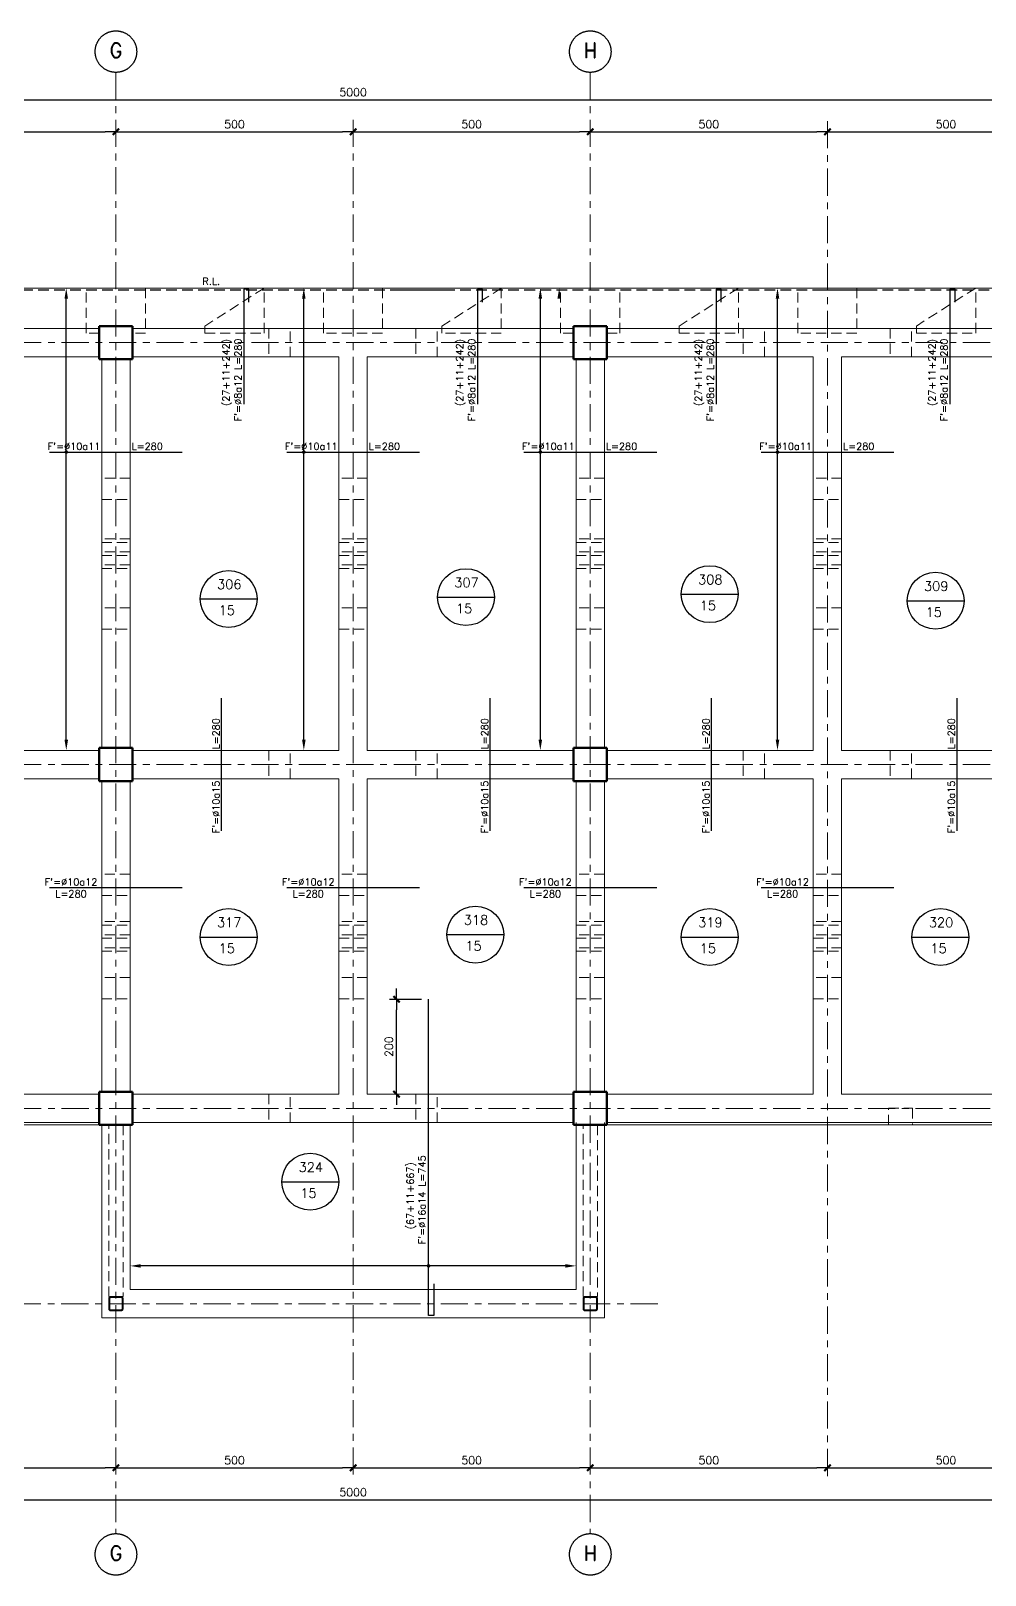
# Model space of a CAD drawing. Extents: x -4 to 6083, y -4 to 8624.
# Drawn here: x 2342 to 4353, y 1671 to 4928 of the extents above; entities that cross this region are included whole.
import ezdxf
from ezdxf.enums import TextEntityAlignment as Align
from ezdxf.xclip import XClip

# ---------------------------------------------------------------- set-up
doc = ezdxf.new("R2010")
doc.units = 0
doc.header["$LTSCALE"] = 45
doc.header["$MEASUREMENT"] = 0
doc.header["$XCLIPFRAME"] = 0
for name, pattern in [('2017_67-102$0$Grid Line', [2.2225, 1.27, -0.3175, 0.3175, -0.3175]), ('2017_67-102$0$RLE-PROYECCION', [0.71438, 0.47625, -0.23813]), ('DASHED', [0.75, 0.5, -0.25])]:
    doc.linetypes.add(name, pattern=pattern)
doc.layers.get('0').update_dxf_attribs({"linetype": 'CONTINUOUS'})
for name, color, linetype in [('2017_67-102$0$RLA-COTAS', 2, 'CONTINUOUS'), ('fe', 7, 'CONTINUOUS'), ('RLA-COTAS1', 2, 'CONTINUOUS'), ('RLA-COTAS2', 1, 'CONTINUOUS'), ('RLA-FE', 7, 'CONTINUOUS'), ('RLA-LOSAS', 3, 'CONTINUOUS'), ('RLA-TEXTOS-SM', 3, 'CONTINUOUS')]:
    doc.layers.add(name, color=color, linetype=linetype)
for name, color, linetype, lineweight in [('2017_67-102$0$RLE-EJE', 3, 'CONTINUOUS', 25), ('2017_67-102$0$RLE-EJES', 1, '2017_67-102$0$Grid Line', 9), ('2017_67-102$0$RLE-LOSA', 3, 'CONTINUOUS', 15), ('2017_67-102$0$RLE-PILAR', 3, 'CONTINUOUS', 50), ('2017_67-102$0$RLE-PROYECCION', 2, '2017_67-102$0$RLE-PROYECCION', 15), ('2017_67-102$0$RLE-VIGA', 3, 'CONTINUOUS', 15)]:
    doc.layers.add(name, color=color, linetype=linetype, lineweight=lineweight)
doc.styles.add('2017_67-102$0$ROMAND', font='romand', dxfattribs={"height": 31.5})
doc.styles.add('2017_67-102$0$ROMANS', font='ROMANS.shx', dxfattribs={"height": 16.875})
doc.styles.add('ROMAND', font='romand', dxfattribs={"height": 31.5})
doc.styles.add('ROMANS', font='ROMANS.shx', dxfattribs={"height": 16.875})
doc.styles.add('ROMANS0', font='romans.shx')
doc.dimstyles.new('2017_67-102$0$ING-75', dxfattribs={"dimscale": 75, "dimtxt": 0.27, "dimasz": 0.3, "dimexe": 0, "dimexo": 0, "dimgap": 0.1, "dimtad": 1, "dimdec": 1, "dimzin": 12, "dimdsep": 46, "dimtxsty": '2017_67-102$0$ROMANS', "dimblk": '2017_67-102$0$TICK1', "dimblk1": '2017_67-102$0$TICK1', "dimblk2": '2017_67-102$0$TICK1', "dimcen": 0.09, "dimclrd": 2, "dimclre": 1, "dimclrt": 3, "dimadec": 0, "dimazin": 0, "dimtfac": 1, "dimtdec": 0, "dimtix": 1, "dimtmove": 2, "dimatfit": 3, "dimldrblk": '2017_67-102$0$TICK1', "dimfxl": 0, "dimfxlon": 1, "dimtolj": 1, "dimtzin": 0, "dimarcsym": 0})
doc.dimstyles.new('ING-75', dxfattribs={"dimscale": 75, "dimtxt": 0.27, "dimasz": 0.3, "dimexe": 0, "dimexo": 0, "dimgap": 0.1, "dimtad": 1, "dimdec": 1, "dimzin": 12, "dimdsep": 46, "dimtxsty": 'ROMANS', "dimblk": 'TICK1', "dimblk1": 'TICK1', "dimblk2": 'TICK1', "dimcen": 0.09, "dimclrd": 2, "dimclre": 1, "dimclrt": 3, "dimadec": 0, "dimazin": 0, "dimtfac": 1, "dimtdec": 0, "dimtix": 1, "dimtmove": 2, "dimatfit": 3, "dimldrblk": 'TICK1', "dimfxl": 0, "dimfxlon": 1, "dimtolj": 1, "dimtzin": 0, "dimarcsym": 0})

# ---------------------------------------------------------------- blocks, each defined once
blk = doc.blocks.new('2017_67-102$0$TICK1')
at = {"color": 2}
for points in [[(0, 0), (-1, 0)], [(0, 0), (1, 0)]]:
    blk.add_lwpolyline(points, dxfattribs=at)
at = {"color": 2, "const_width": 0.2}
blk.add_lwpolyline([(-0.3, -0.3), (0.3, 0.3)], dxfattribs=at)
blk = doc.blocks.new('*D76')
at = {"layer": '2017_67-102$0$RLA-COTAS', "color": 2, "lineweight": -2, "transparency": 16777216}
blk.add_line((557.5, 4772.5), (5512.5, 4772.5), dxfattribs=at)
at = {"layer": '2017_67-102$0$RLA-COTAS', "color": 2, "lineweight": -2, "transparency": 16777216, "xscale": 22.5, "yscale": 22.5, "zscale": 22.5, "rotation": 180}
blk.add_blockref('2017_67-102$0$TICK1', (535, 4772.5), dxfattribs=at)
at = {"layer": '2017_67-102$0$RLA-COTAS', "color": 2, "lineweight": -2, "transparency": 16777216, "xscale": 22.5, "yscale": 22.5, "zscale": 22.5}
blk.add_blockref('2017_67-102$0$TICK1', (5535, 4772.5), dxfattribs=at)
at = {"layer": '2017_67-102$0$RLA-COTAS', "color": 3, "transparency": 16777216, "insert": (3035, 4788.4), "char_height": 16.88, "attachment_point": 5, "style": '2017_67-102$0$ROMANS'}
blk.add_mtext('\\A1;5000', dxfattribs=at)
blk = doc.blocks.new('*D81')
at = {"layer": '2017_67-102$0$RLA-COTAS', "color": 2, "lineweight": -2, "transparency": 16777216}
blk.add_line((2057.5, 4705), (2512.5, 4705), dxfattribs=at)
at = {"layer": '2017_67-102$0$RLA-COTAS', "color": 2, "lineweight": -2, "transparency": 16777216, "xscale": 22.5, "yscale": 22.5, "zscale": 22.5, "rotation": 180}
blk.add_blockref('2017_67-102$0$TICK1', (2035, 4705), dxfattribs=at)
at = {"layer": '2017_67-102$0$RLA-COTAS', "color": 2, "lineweight": -2, "transparency": 16777216, "xscale": 22.5, "yscale": 22.5, "zscale": 22.5}
blk.add_blockref('2017_67-102$0$TICK1', (2535, 4705), dxfattribs=at)
at = {"layer": '2017_67-102$0$RLA-COTAS', "color": 3, "transparency": 16777216, "insert": (2285, 4720.9), "char_height": 16.88, "attachment_point": 5, "style": '2017_67-102$0$ROMANS'}
blk.add_mtext('\\A1;500', dxfattribs=at)
blk = doc.blocks.new('*D82')
at = {"layer": '2017_67-102$0$RLA-COTAS', "color": 2, "lineweight": -2, "transparency": 16777216}
blk.add_line((2557.5, 4705), (3012.5, 4705), dxfattribs=at)
at = {"layer": '2017_67-102$0$RLA-COTAS', "color": 2, "lineweight": -2, "transparency": 16777216, "xscale": 22.5, "yscale": 22.5, "zscale": 22.5, "rotation": 180}
blk.add_blockref('2017_67-102$0$TICK1', (2535, 4705), dxfattribs=at)
at = {"layer": '2017_67-102$0$RLA-COTAS', "color": 2, "lineweight": -2, "transparency": 16777216, "xscale": 22.5, "yscale": 22.5, "zscale": 22.5}
blk.add_blockref('2017_67-102$0$TICK1', (3035, 4705), dxfattribs=at)
at = {"layer": '2017_67-102$0$RLA-COTAS', "color": 3, "transparency": 16777216, "insert": (2785, 4720.9), "char_height": 16.88, "attachment_point": 5, "style": '2017_67-102$0$ROMANS'}
blk.add_mtext('\\A1;500', dxfattribs=at)
blk = doc.blocks.new('*D83')
at = {"layer": '2017_67-102$0$RLA-COTAS', "color": 2, "lineweight": -2, "transparency": 16777216}
blk.add_line((3057.5, 4705), (3512.5, 4705), dxfattribs=at)
at = {"layer": '2017_67-102$0$RLA-COTAS', "color": 2, "lineweight": -2, "transparency": 16777216, "xscale": 22.5, "yscale": 22.5, "zscale": 22.5, "rotation": 180}
blk.add_blockref('2017_67-102$0$TICK1', (3035, 4705), dxfattribs=at)
at = {"layer": '2017_67-102$0$RLA-COTAS', "color": 2, "lineweight": -2, "transparency": 16777216, "xscale": 22.5, "yscale": 22.5, "zscale": 22.5}
blk.add_blockref('2017_67-102$0$TICK1', (3535, 4705), dxfattribs=at)
at = {"layer": '2017_67-102$0$RLA-COTAS', "color": 3, "transparency": 16777216, "insert": (3285, 4720.9), "char_height": 16.88, "attachment_point": 5, "style": '2017_67-102$0$ROMANS'}
blk.add_mtext('\\A1;500', dxfattribs=at)
blk = doc.blocks.new('*D84')
at = {"layer": '2017_67-102$0$RLA-COTAS', "color": 2, "lineweight": -2, "transparency": 16777216}
blk.add_line((3557.5, 4705), (4012.5, 4705), dxfattribs=at)
at = {"layer": '2017_67-102$0$RLA-COTAS', "color": 2, "lineweight": -2, "transparency": 16777216, "xscale": 22.5, "yscale": 22.5, "zscale": 22.5, "rotation": 180}
blk.add_blockref('2017_67-102$0$TICK1', (3535, 4705), dxfattribs=at)
at = {"layer": '2017_67-102$0$RLA-COTAS', "color": 2, "lineweight": -2, "transparency": 16777216, "xscale": 22.5, "yscale": 22.5, "zscale": 22.5}
blk.add_blockref('2017_67-102$0$TICK1', (4035, 4705), dxfattribs=at)
at = {"layer": '2017_67-102$0$RLA-COTAS', "color": 3, "transparency": 16777216, "insert": (3785, 4720.9), "char_height": 16.88, "attachment_point": 5, "style": '2017_67-102$0$ROMANS'}
blk.add_mtext('\\A1;500', dxfattribs=at)
blk = doc.blocks.new('*D85')
at = {"layer": '2017_67-102$0$RLA-COTAS', "color": 2, "lineweight": -2, "transparency": 16777216}
blk.add_line((4057.5, 4705), (4512.5, 4705), dxfattribs=at)
at = {"layer": '2017_67-102$0$RLA-COTAS', "color": 2, "lineweight": -2, "transparency": 16777216, "xscale": 22.5, "yscale": 22.5, "zscale": 22.5, "rotation": 180}
blk.add_blockref('2017_67-102$0$TICK1', (4035, 4705), dxfattribs=at)
at = {"layer": '2017_67-102$0$RLA-COTAS', "color": 2, "lineweight": -2, "transparency": 16777216, "xscale": 22.5, "yscale": 22.5, "zscale": 22.5}
blk.add_blockref('2017_67-102$0$TICK1', (4535, 4705), dxfattribs=at)
at = {"layer": '2017_67-102$0$RLA-COTAS', "color": 3, "transparency": 16777216, "insert": (4285, 4720.9), "char_height": 16.88, "attachment_point": 5, "style": '2017_67-102$0$ROMANS'}
blk.add_mtext('\\A1;500', dxfattribs=at)
blk = doc.blocks.new('*D101')
at = {"layer": '2017_67-102$0$RLA-COTAS', "color": 2, "lineweight": -2, "transparency": 16777216}
blk.add_line((2057.5, 1887.1), (2512.5, 1887.1), dxfattribs=at)
at = {"layer": '2017_67-102$0$RLA-COTAS', "color": 2, "lineweight": -2, "transparency": 16777216, "xscale": 22.5, "yscale": 22.5, "zscale": 22.5, "rotation": 180}
blk.add_blockref('2017_67-102$0$TICK1', (2035, 1887.1), dxfattribs=at)
at = {"layer": '2017_67-102$0$RLA-COTAS', "color": 2, "lineweight": -2, "transparency": 16777216, "xscale": 22.5, "yscale": 22.5, "zscale": 22.5}
blk.add_blockref('2017_67-102$0$TICK1', (2535, 1887.1), dxfattribs=at)
at = {"layer": '2017_67-102$0$RLA-COTAS', "color": 3, "transparency": 16777216, "insert": (2285, 1903.1), "char_height": 16.88, "attachment_point": 5, "style": '2017_67-102$0$ROMANS'}
blk.add_mtext('\\A1;500', dxfattribs=at)
blk = doc.blocks.new('*D102')
at = {"layer": '2017_67-102$0$RLA-COTAS', "color": 2, "lineweight": -2, "transparency": 16777216}
blk.add_line((2557.5, 1887.1), (3012.5, 1887.1), dxfattribs=at)
at = {"layer": '2017_67-102$0$RLA-COTAS', "color": 2, "lineweight": -2, "transparency": 16777216, "xscale": 22.5, "yscale": 22.5, "zscale": 22.5, "rotation": 180}
blk.add_blockref('2017_67-102$0$TICK1', (2535, 1887.1), dxfattribs=at)
at = {"layer": '2017_67-102$0$RLA-COTAS', "color": 2, "lineweight": -2, "transparency": 16777216, "xscale": 22.5, "yscale": 22.5, "zscale": 22.5}
blk.add_blockref('2017_67-102$0$TICK1', (3035, 1887.1), dxfattribs=at)
at = {"layer": '2017_67-102$0$RLA-COTAS', "color": 3, "transparency": 16777216, "insert": (2785, 1903.1), "char_height": 16.88, "attachment_point": 5, "style": '2017_67-102$0$ROMANS'}
blk.add_mtext('\\A1;500', dxfattribs=at)
blk = doc.blocks.new('*D103')
at = {"layer": '2017_67-102$0$RLA-COTAS', "color": 2, "lineweight": -2, "transparency": 16777216}
blk.add_line((3057.5, 1887.1), (3512.5, 1887.1), dxfattribs=at)
at = {"layer": '2017_67-102$0$RLA-COTAS', "color": 2, "lineweight": -2, "transparency": 16777216, "xscale": 22.5, "yscale": 22.5, "zscale": 22.5, "rotation": 180}
blk.add_blockref('2017_67-102$0$TICK1', (3035, 1887.1), dxfattribs=at)
at = {"layer": '2017_67-102$0$RLA-COTAS', "color": 2, "lineweight": -2, "transparency": 16777216, "xscale": 22.5, "yscale": 22.5, "zscale": 22.5}
blk.add_blockref('2017_67-102$0$TICK1', (3535, 1887.1), dxfattribs=at)
at = {"layer": '2017_67-102$0$RLA-COTAS', "color": 3, "transparency": 16777216, "insert": (3285, 1903.1), "char_height": 16.88, "attachment_point": 5, "style": '2017_67-102$0$ROMANS'}
blk.add_mtext('\\A1;500', dxfattribs=at)
blk = doc.blocks.new('*D104')
at = {"layer": '2017_67-102$0$RLA-COTAS', "color": 2, "lineweight": -2, "transparency": 16777216}
blk.add_line((3557.5, 1887.1), (4012.5, 1887.1), dxfattribs=at)
at = {"layer": '2017_67-102$0$RLA-COTAS', "color": 2, "lineweight": -2, "transparency": 16777216, "xscale": 22.5, "yscale": 22.5, "zscale": 22.5, "rotation": 180}
blk.add_blockref('2017_67-102$0$TICK1', (3535, 1887.1), dxfattribs=at)
at = {"layer": '2017_67-102$0$RLA-COTAS', "color": 2, "lineweight": -2, "transparency": 16777216, "xscale": 22.5, "yscale": 22.5, "zscale": 22.5}
blk.add_blockref('2017_67-102$0$TICK1', (4035, 1887.1), dxfattribs=at)
at = {"layer": '2017_67-102$0$RLA-COTAS', "color": 3, "transparency": 16777216, "insert": (3785, 1903.1), "char_height": 16.88, "attachment_point": 5, "style": '2017_67-102$0$ROMANS'}
blk.add_mtext('\\A1;500', dxfattribs=at)
blk = doc.blocks.new('*D105')
at = {"layer": '2017_67-102$0$RLA-COTAS', "color": 2, "lineweight": -2, "transparency": 16777216}
blk.add_line((4057.5, 1887.1), (4512.5, 1887.1), dxfattribs=at)
at = {"layer": '2017_67-102$0$RLA-COTAS', "color": 2, "lineweight": -2, "transparency": 16777216, "xscale": 22.5, "yscale": 22.5, "zscale": 22.5, "rotation": 180}
blk.add_blockref('2017_67-102$0$TICK1', (4035, 1887.1), dxfattribs=at)
at = {"layer": '2017_67-102$0$RLA-COTAS', "color": 2, "lineweight": -2, "transparency": 16777216, "xscale": 22.5, "yscale": 22.5, "zscale": 22.5}
blk.add_blockref('2017_67-102$0$TICK1', (4535, 1887.1), dxfattribs=at)
at = {"layer": '2017_67-102$0$RLA-COTAS', "color": 3, "transparency": 16777216, "insert": (4285, 1903.1), "char_height": 16.88, "attachment_point": 5, "style": '2017_67-102$0$ROMANS'}
blk.add_mtext('\\A1;500', dxfattribs=at)
blk = doc.blocks.new('*D123')
at = {"layer": '2017_67-102$0$RLA-COTAS', "color": 2, "lineweight": -2, "transparency": 16777216}
blk.add_line((557.5, 1819.6), (5512.5, 1819.6), dxfattribs=at)
at = {"layer": '2017_67-102$0$RLA-COTAS', "color": 2, "lineweight": -2, "transparency": 16777216, "xscale": 22.5, "yscale": 22.5, "zscale": 22.5, "rotation": 180}
blk.add_blockref('2017_67-102$0$TICK1', (535, 1819.6), dxfattribs=at)
at = {"layer": '2017_67-102$0$RLA-COTAS', "color": 2, "lineweight": -2, "transparency": 16777216, "xscale": 22.5, "yscale": 22.5, "zscale": 22.5}
blk.add_blockref('2017_67-102$0$TICK1', (5535, 1819.6), dxfattribs=at)
at = {"layer": '2017_67-102$0$RLA-COTAS', "color": 3, "transparency": 16777216, "insert": (3035, 1835.6), "char_height": 16.88, "attachment_point": 5, "style": '2017_67-102$0$ROMANS'}
blk.add_mtext('\\A1;5000', dxfattribs=at)
blk = doc.blocks.new('TICK1')
at = {"color": 2}
for points in [[(0, 0), (-1, 0)], [(0, 0), (1, 0)]]:
    blk.add_lwpolyline(points, dxfattribs=at)
at = {"color": 2, "const_width": 0.2}
blk.add_lwpolyline([(-0.3, -0.3), (0.3, 0.3)], dxfattribs=at)
blk = doc.blocks.new('*D19')
at = {"layer": 'RLA-COTAS1', "color": 2, "lineweight": -2, "transparency": 16777216}
blk.add_line((3112.5, 2708.1), (3112.5, 2863.1), dxfattribs=at)
at = {"layer": 'RLA-COTAS1', "color": 2, "lineweight": -2, "transparency": 16777216, "xscale": 22.5, "yscale": 22.5, "zscale": 22.5}
for p, rotation in [((3112.5, 2885.6), 90), ((3112.5, 2685.6), 270)]:
    blk.add_blockref('TICK1', p, dxfattribs=dict(at, rotation=rotation))
at = {"layer": 'RLA-COTAS1', "color": 3, "transparency": 16777216, "insert": (3096.5, 2785.6), "char_height": 16.88, "attachment_point": 5, "rotation": 90, "style": 'ROMANS'}
blk.add_mtext('\\A1;200', dxfattribs=at)
blk = doc.blocks.new('2017_67-102')
at = {"layer": '2017_67-102$0$RLE-EJE'}
for centre in [(2534.97, 4874.08), (3534.97, 4874.08), (2534.97, 1704.58), (3534.97, 1704.58)]:
    blk.add_circle(centre, 43.75, dxfattribs=at)
at = {"layer": '2017_67-102$0$RLE-EJES'}
for p, q in [((2534.97, 4830.33), (2534.97, 1748.33)), ((3534.97, 4830.33), (3534.97, 1748.33)), ((3034.97, 4730.35), (3034.97, 1870.35)), ((4034.97, 4727.35), (4034.97, 1865.35)), ((120.23, 4260.35), (5959.23, 4260.35)), ((120.23, 3370.35), (5959.23, 3370.35)), ((120.23, 2645.33), (5959.23, 2645.33)), ((3677.15, 2233.33), (167.15, 2233.33))]:
    blk.add_line(p, q, dxfattribs=at)
at = {"layer": '2017_67-102$0$RLE-LOSA'}
for p, q in [((499.97, 4375.33), (5064.97, 4375.33)), ((2499.97, 2610.33), (1784.97, 2610.33)), ((4499.97, 2610.33), (3569.97, 2610.33))]:
    blk.add_line(p, q, dxfattribs=at)
at = {"layer": '2017_67-102$0$RLE-PILAR'}
for p, q in [((2499.97, 4295.33), (2569.97, 4295.33)), ((2499.97, 4225.33), (2499.97, 4295.33)), ((2569.97, 4295.33), (2569.97, 4225.33)), ((3499.97, 4295.33), (3569.97, 4295.33)), ((3499.97, 4225.33), (3499.97, 4295.33)), ((3569.97, 4295.33), (3569.97, 4225.33)), ((2569.97, 4225.33), (2499.97, 4225.33)), ((3569.97, 4225.33), (3499.97, 4225.33)), ((2499.97, 3405.35), (2569.97, 3405.35)), ((2499.97, 3335.35), (2499.97, 3405.35)), ((2569.97, 3405.35), (2569.97, 3335.35)), ((3499.97, 3405.35), (3569.97, 3405.35)), ((3499.97, 3335.35), (3499.97, 3405.35)), ((3569.97, 3405.35), (3569.97, 3335.35)), ((2569.97, 3335.35), (2499.97, 3335.35)), ((3569.97, 3335.35), (3499.97, 3335.35)), ((2499.97, 2680.33), (2569.97, 2680.33)), ((2499.97, 2610.33), (2499.97, 2680.33)), ((2569.97, 2680.33), (2569.97, 2610.33)), ((3499.97, 2680.33), (3569.97, 2680.33)), ((3499.97, 2610.33), (3499.97, 2680.33)), ((3569.97, 2680.33), (3569.97, 2610.33)), ((2569.97, 2610.33), (2499.97, 2610.33)), ((3569.97, 2610.33), (3499.97, 2610.33))]:
    blk.add_line(p, q, dxfattribs=at)
at = {"layer": '2017_67-102$0$RLE-PROYECCION'}
for p, q in [((2857.47, 4290.35), (2857.47, 4230.35)), ((2902.47, 4230.35), (2902.47, 4290.35)), ((3167.47, 4290.35), (3167.47, 4230.35)), ((3212.47, 4230.35), (3212.47, 4290.35)), ((3857.47, 4290.35), (3857.47, 4230.35)), ((3902.47, 4230.35), (3902.47, 4290.35)), ((4167.47, 4290.35), (4167.47, 4230.35)), ((4212.47, 4230.35), (4212.47, 4290.35)), ((2564.97, 3974.51), (2504.97, 3974.51)), ((3064.97, 3974.51), (3004.97, 3974.51)), ((3564.97, 3974.51), (3504.97, 3974.51)), ((4064.97, 3974.51), (4004.97, 3974.51)), ((2504.97, 3929.51), (2564.97, 3929.51)), ((3004.97, 3929.51), (3064.97, 3929.51)), ((3504.97, 3929.51), (3564.97, 3929.51)), ((4004.97, 3929.51), (4064.97, 3929.51)), ((2564.97, 3846.6), (2504.97, 3846.6)), ((3064.97, 3846.6), (3004.97, 3846.6)), ((3564.97, 3846.6), (3504.97, 3846.6)), ((4064.97, 3846.6), (4004.97, 3846.6)), ((2504.97, 3839.1), (2564.97, 3839.1)), ((2564.97, 3819.1), (2504.97, 3819.1)), ((2504.97, 3811.6), (2564.97, 3811.6)), ((3004.97, 3839.1), (3064.97, 3839.1)), ((3064.97, 3819.1), (3004.97, 3819.1)), ((3004.97, 3811.6), (3064.97, 3811.6)), ((3504.97, 3839.1), (3564.97, 3839.1)), ((3564.97, 3819.1), (3504.97, 3819.1)), ((3504.97, 3811.6), (3564.97, 3811.6)), ((4004.97, 3839.1), (4064.97, 3839.1)), ((4064.97, 3819.1), (4004.97, 3819.1)), ((4004.97, 3811.6), (4064.97, 3811.6)), ((2564.97, 3791.6), (2504.97, 3791.6)), ((2504.97, 3784.1), (2564.97, 3784.1)), ((3064.97, 3791.6), (3004.97, 3791.6)), ((3004.97, 3784.1), (3064.97, 3784.1)), ((3564.97, 3791.6), (3504.97, 3791.6)), ((3504.97, 3784.1), (3564.97, 3784.1)), ((4064.97, 3791.6), (4004.97, 3791.6)), ((4004.97, 3784.1), (4064.97, 3784.1)), ((2564.97, 3701.18), (2504.97, 3701.18)), ((3064.97, 3701.18), (3004.97, 3701.18)), ((3564.97, 3701.18), (3504.97, 3701.18)), ((4064.97, 3701.18), (4004.97, 3701.18)), ((2504.97, 3656.18), (2564.97, 3656.18)), ((3004.97, 3656.18), (3064.97, 3656.18)), ((3504.97, 3656.18), (3564.97, 3656.18)), ((4004.97, 3656.18), (4064.97, 3656.18)), ((2857.47, 3400.35), (2857.47, 3340.35)), ((2902.47, 3340.35), (2902.47, 3400.35)), ((3167.47, 3400.35), (3167.47, 3340.35)), ((3212.47, 3340.35), (3212.47, 3400.35)), ((3857.47, 3400.35), (3857.47, 3340.35)), ((3902.47, 3340.35), (3902.47, 3400.35)), ((4167.47, 3400.35), (4167.47, 3340.35)), ((4212.47, 3340.35), (4212.47, 3400.35)), ((2564.97, 3139.51), (2504.97, 3139.51)), ((3064.97, 3139.51), (3004.97, 3139.51)), ((3564.97, 3139.51), (3504.97, 3139.51)), ((4064.97, 3139.51), (4004.97, 3139.51)), ((2504.97, 3094.51), (2564.97, 3094.51)), ((3004.97, 3094.51), (3064.97, 3094.51)), ((3504.97, 3094.51), (3564.97, 3094.51)), ((4004.97, 3094.51), (4064.97, 3094.51)), ((2564.97, 3039.09), (2504.97, 3039.09)), ((2504.97, 3039.09), (2504.97, 3031.59)), ((2504.97, 3031.59), (2564.97, 3031.59)), ((2564.97, 3031.59), (2564.97, 3039.09)), ((3064.97, 3039.09), (3004.97, 3039.09)), ((3004.97, 3031.59), (3064.97, 3031.59)), ((3564.97, 3039.09), (3504.97, 3039.09)), ((3504.97, 3031.59), (3564.97, 3031.59)), ((4064.97, 3039.09), (4004.97, 3039.09)), ((4004.97, 3031.59), (4064.97, 3031.59)), ((2564.97, 3011.59), (2504.97, 3011.59)), ((2504.97, 3011.59), (2504.97, 3004.09)), ((2504.97, 3004.09), (2564.97, 3004.09)), ((2564.97, 3004.09), (2564.97, 3011.59)), ((3064.97, 3011.59), (3004.97, 3011.59)), ((3004.97, 3004.09), (3064.97, 3004.09)), ((3564.97, 3011.59), (3504.97, 3011.59)), ((3504.97, 3004.09), (3564.97, 3004.09)), ((4064.97, 3011.59), (4004.97, 3011.59)), ((4004.97, 3004.09), (4064.97, 3004.09)), ((2564.97, 2984.09), (2504.97, 2984.09)), ((2504.97, 2984.09), (2504.97, 2976.59)), ((2504.97, 2976.59), (2564.97, 2976.59)), ((2564.97, 2976.59), (2564.97, 2984.09)), ((3064.97, 2984.09), (3004.97, 2984.09)), ((3004.97, 2976.59), (3064.97, 2976.59)), ((3564.97, 2984.09), (3504.97, 2984.09)), ((3504.97, 2976.59), (3564.97, 2976.59)), ((4064.97, 2984.09), (4004.97, 2984.09)), ((4004.97, 2976.59), (4064.97, 2976.59)), ((2564.97, 2921.17), (2504.97, 2921.17)), ((3064.97, 2921.17), (3004.97, 2921.17)), ((3564.97, 2921.17), (3504.97, 2921.17)), ((4064.97, 2921.17), (4004.97, 2921.17)), ((2504.97, 2876.17), (2564.97, 2876.17)), ((3004.97, 2876.17), (3064.97, 2876.17)), ((3504.97, 2876.17), (3564.97, 2876.17)), ((4004.97, 2876.17), (4064.97, 2876.17)), ((2857.47, 2675.35), (2857.47, 2615.35)), ((2902.47, 2615.35), (2902.47, 2675.35)), ((3167.47, 2675.35), (3167.47, 2615.35)), ((3212.47, 2615.35), (3212.47, 2675.35)), ((4163.97, 2610.35), (4163.97, 2645.36)), ((4163.97, 2645.36), (4213.97, 2645.35)), ((4213.97, 2645.35), (4213.97, 2610.35)), ((2519.97, 2248.33), (2519.97, 2610.35)), ((2549.97, 2610.35), (2549.97, 2248.33)), ((3519.97, 2248.33), (3519.97, 2610.35)), ((3519.97, 2610.35), (3549.97, 2610.35)), ((3549.97, 2610.35), (3549.97, 2248.33)), ((4163.97, 2610.35), (4213.97, 2610.35)), ((2548.97, 2248.33), (2520.97, 2248.33)), ((2523.97, 2248.33), (2545.97, 2248.33)), ((2545.97, 2248.33), (2523.97, 2248.33)), ((3548.97, 2248.33), (3520.97, 2248.33)), ((3523.97, 2248.33), (3545.97, 2248.33)), ((3545.97, 2248.33), (3523.97, 2248.33)), ((2519.97, 2222.33), (2519.97, 2244.33)), ((2519.97, 2244.33), (2519.97, 2222.33)), ((2521.97, 2244.33), (2521.97, 2222.33)), ((2521.97, 2222.33), (2521.97, 2244.33)), ((2545.97, 2246.33), (2523.97, 2246.33)), ((2523.97, 2246.33), (2545.97, 2246.33)), ((2523.97, 2220.33), (2545.97, 2220.33)), ((2545.97, 2220.33), (2523.97, 2220.33)), ((2545.97, 2218.33), (2523.97, 2218.33)), ((2523.97, 2218.33), (2545.97, 2218.33)), ((2547.97, 2222.33), (2547.97, 2244.33)), ((2547.97, 2244.33), (2547.97, 2222.33)), ((2549.97, 2244.33), (2549.97, 2222.33)), ((2549.97, 2222.33), (2549.97, 2244.33)), ((3519.97, 2222.33), (3519.97, 2244.33)), ((3519.97, 2244.33), (3519.97, 2222.33)), ((3521.97, 2244.33), (3521.97, 2222.33)), ((3521.97, 2222.33), (3521.97, 2244.33)), ((3545.97, 2246.33), (3523.97, 2246.33)), ((3523.97, 2246.33), (3545.97, 2246.33)), ((3523.97, 2220.33), (3545.97, 2220.33)), ((3545.97, 2220.33), (3523.97, 2220.33)), ((3545.97, 2218.33), (3523.97, 2218.33)), ((3523.97, 2218.33), (3545.97, 2218.33)), ((3547.97, 2222.33), (3547.97, 2244.33)), ((3547.97, 2244.33), (3547.97, 2222.33)), ((3549.97, 2244.33), (3549.97, 2222.33)), ((3549.97, 2222.33), (3549.97, 2244.33))]:
    blk.add_line(p, q, dxfattribs=at)
for points in [[(2499.97, 4280.33), (2472.47, 4280.33), (2472.47, 4375.33)], [(2597.47, 4375.33), (2597.47, 4280.33), (2569.97, 4280.33)], [(3499.42, 4280.33), (3472.47, 4280.33), (3472.47, 4375.33)], [(3569.97, 4280.33), (3597.47, 4280.33), (3597.47, 4375.33)]]:
    blk.add_lwpolyline(points, dxfattribs=at)
for points in [[(2722.47, 4295.25), (2722.47, 4280.33), (2847.47, 4280.33), (2847.47, 4375.33)], [(2972.47, 4375.33), (3096.74, 4375.33), (3096.74, 4280.33), (2972.47, 4280.33)], [(3221.74, 4294.83), (3347.47, 4375.3), (3347.47, 4280.33), (3221.74, 4280.33)], [(3722.47, 4295.3), (3722.47, 4280.33), (3847.47, 4280.33), (3847.47, 4375.3)], [(3972.47, 4375.33), (4096.74, 4375.33), (4096.74, 4280.33), (3972.47, 4280.33)], [(4222.49, 4295.3), (4222.49, 4280.33), (4347.49, 4280.33), (4347.49, 4375.3)]]:
    blk.add_lwpolyline(points, close=True, dxfattribs=at)
at = {"layer": '2017_67-102$0$RLE-PROYECCION', "flags": 128}
for points in [[(2520.97, 2248.33), (2520.74, 2248.33), (2520.53, 2248.33), (2520.34, 2248.33), (2520.18, 2248.33), (2520.07, 2248.33), (2519.99, 2248.33), (2519.97, 2248.33)], [(2549.97, 2248.33), (2549.94, 2248.33), (2549.87, 2248.33), (2549.75, 2248.33), (2549.59, 2248.33), (2549.4, 2248.33), (2549.19, 2248.33), (2548.97, 2248.33)], [(3520.97, 2248.33), (3520.74, 2248.33), (3520.53, 2248.33), (3520.34, 2248.33), (3520.18, 2248.33), (3520.07, 2248.33), (3519.99, 2248.33), (3519.97, 2248.33)], [(3549.97, 2248.33), (3549.94, 2248.33), (3549.87, 2248.33), (3549.75, 2248.33), (3549.59, 2248.33), (3549.4, 2248.33), (3549.19, 2248.33), (3548.97, 2248.33)]]:
    blk.add_lwpolyline(points, dxfattribs=at)
at = {"layer": '2017_67-102$0$RLE-PROYECCION'}
for centre, radius, start, end in [((2523.97, 2244.33), 4, 90, 180), ((2523.97, 2244.33), 4, 90, 180), ((2545.97, 2244.33), 4, 0, 90), ((2545.97, 2244.33), 4, 0, 90), ((3523.97, 2244.33), 4, 90, 180), ((3523.97, 2244.33), 4, 90, 180), ((3545.97, 2244.33), 4, 0, 90), ((3545.97, 2244.33), 4, 0, 90), ((2523.97, 2222.33), 4, 180, 270), ((2523.97, 2222.33), 4, 180, 270), ((2523.97, 2244.33), 2, 90, 180), ((2523.97, 2244.33), 2, 90, 180), ((2523.97, 2222.33), 2, 180, 270), ((2523.97, 2222.33), 2, 180, 270), ((2545.97, 2244.33), 2, 0, 90), ((2545.97, 2244.33), 2, 0, 90), ((2545.97, 2222.33), 4, 270, 0), ((2545.97, 2222.33), 2, 270, 0), ((2545.97, 2222.33), 4, 270, 0), ((2545.97, 2222.33), 2, 270, 0), ((3523.97, 2222.33), 4, 180, 270), ((3523.97, 2222.33), 4, 180, 270), ((3523.97, 2244.33), 2, 90, 180), ((3523.97, 2244.33), 2, 90, 180), ((3523.97, 2222.33), 2, 180, 270), ((3523.97, 2222.33), 2, 180, 270), ((3545.97, 2244.33), 2, 0, 90), ((3545.97, 2244.33), 2, 0, 90), ((3545.97, 2222.33), 4, 270, 0), ((3545.97, 2222.33), 2, 270, 0), ((3545.97, 2222.33), 4, 270, 0), ((3545.97, 2222.33), 2, 270, 0)]:
    blk.add_arc(centre, radius, start, end, dxfattribs=at)
at = {"layer": '2017_67-102$0$RLE-VIGA'}
for p, q in [((1569.97, 4290.35), (2499.97, 4290.35)), ((2569.97, 4290.35), (3499.97, 4290.35)), ((3569.97, 4290.35), (4499.97, 4290.35)), ((2064.97, 4230.35), (2499.97, 4230.35)), ((2504.97, 4225.33), (2504.97, 3405.35)), ((2564.97, 4225.33), (2564.97, 3405.35)), ((2569.97, 4230.35), (3004.97, 4230.35)), ((3004.97, 4230.35), (3004.97, 3400.35)), ((3064.97, 4230.35), (3499.97, 4230.35)), ((3064.97, 4230.35), (3064.97, 3400.35)), ((3504.97, 4225.33), (3504.97, 3405.35)), ((3564.97, 4225.33), (3564.97, 3405.35)), ((3569.97, 4230.35), (4004.97, 4230.35)), ((4004.97, 4230.35), (4004.97, 3400.35)), ((4064.97, 4230.35), (4499.97, 4230.35)), ((4064.97, 4230.35), (4064.97, 3400.35)), ((2064.97, 3400.35), (2499.97, 3400.35)), ((2569.97, 3400.35), (3004.97, 3400.35)), ((3064.97, 3400.35), (3499.97, 3400.35)), ((3569.97, 3400.35), (4004.97, 3400.35)), ((4064.97, 3400.35), (4499.97, 3400.35)), ((2064.97, 3340.35), (2499.97, 3340.35)), ((2504.97, 3335.35), (2504.97, 2680.33)), ((2564.97, 3335.35), (2564.97, 2680.33)), ((2569.97, 3340.35), (3004.97, 3340.35)), ((3004.97, 3340.35), (3004.97, 2675.35)), ((3064.97, 3340.35), (3499.97, 3340.35)), ((3064.97, 3340.35), (3064.97, 2675.35)), ((3504.97, 3335.35), (3504.97, 2680.33)), ((3564.97, 3335.35), (3564.97, 2680.33)), ((3569.97, 3340.35), (4004.97, 3340.35)), ((4004.97, 3340.35), (4004.97, 2675.35)), ((4064.97, 3340.35), (4499.97, 3340.35)), ((4064.97, 3340.35), (4064.97, 2675.35)), ((2064.97, 2675.35), (2499.97, 2675.35)), ((2569.97, 2675.35), (3004.97, 2675.35)), ((3064.97, 2675.35), (3499.97, 2675.35)), ((3569.97, 2675.35), (4004.97, 2675.35)), ((4064.97, 2675.35), (4499.97, 2675.35)), ((1784.97, 2615.35), (2499.97, 2615.35)), ((2504.97, 2610.33), (2504.97, 2263.33)), ((2564.97, 2610.33), (2564.97, 2263.33)), ((2569.97, 2615.35), (3499.97, 2615.35)), ((3504.97, 2615.35), (3504.97, 2263.33)), ((3564.97, 2615.35), (3564.97, 2203.33)), ((3569.97, 2615.35), (4499.97, 2615.35)), ((2504.97, 2203.33), (2504.97, 2263.33)), ((3504.97, 2263.33), (2564.97, 2263.33)), ((3564.97, 2263.33), (3564.97, 2203.33)), ((3564.97, 2203.33), (2504.97, 2203.33))]:
    blk.add_line(p, q, dxfattribs=at)
at = {"layer": '2017_67-102$0$RLE-EJE', "color": 5, "char_height": 31.25, "width": 1, "attachment_point": 2, "line_spacing_factor": 0.941778, "style": '2017_67-102$0$ROMAND'}
for s, insert in [('G', (2534.98, 4892.4)), ('H', (3534.98, 4892.4)), ('G', (2534.98, 1722.9)), ('H', (3534.98, 1722.9))]:
    blk.add_mtext(s, dxfattribs=dict(at, insert=insert))
at = {"layer": '2017_67-102$0$RLA-COTAS'}
for base, p1, p2, picture, middle in [((5534.97, 4772.47), (534.97, 4779.97), (5534.97, 4779.97), '*D76', (3034.97, 4788.41)), ((2534.97, 4704.97), (2034.97, 4712.47), (2534.97, 4712.47), '*D81', (2284.97, 4720.91)), ((3034.97, 4704.97), (2534.97, 4712.47), (3034.97, 4712.47), '*D82', (2784.97, 4720.91)), ((3534.97, 4704.97), (3034.97, 4712.47), (3534.97, 4712.47), '*D83', (3284.97, 4720.91)), ((4034.97, 4704.97), (3534.97, 4712.47), (4034.97, 4712.47), '*D84', (3784.97, 4720.91)), ((4534.97, 4704.97), (4034.97, 4712.47), (4534.97, 4712.47), '*D85', (4284.97, 4720.91)), ((2534.97, 1887.15), (2034.97, 1894.65), (2534.97, 1894.65), '*D101', (2284.97, 1903.08)), ((3034.97, 1887.15), (2534.97, 1894.65), (3034.97, 1894.65), '*D102', (2784.97, 1903.08)), ((3534.97, 1887.15), (3034.97, 1894.65), (3534.97, 1894.65), '*D103', (3284.97, 1903.08)), ((4034.97, 1887.15), (3534.97, 1894.65), (4034.97, 1894.65), '*D104', (3784.97, 1903.08)), ((4534.97, 1887.15), (4034.97, 1894.65), (4534.97, 1894.65), '*D105', (4284.97, 1903.08)), ((5534.97, 1819.65), (534.97, 1827.15), (5534.97, 1827.15), '*D123', (3034.97, 1835.58))]:
    dim = blk.add_linear_dim(base=base, p1=p1, p2=p2, dimstyle='2017_67-102$0$ING-75', override={"dimexe": 0, "dimexo": 0, "dimdec": 1, "dimfxl": 0, "dimfxlon": 1}, dxfattribs=at)
    dim.commit()
    dim.dimension.update_dxf_attribs({"geometry": picture, "text_midpoint": middle})

msp = doc.modelspace()

# ---------------------------------------------------------------- linework, layer by layer
at = {"layer": 'fe', "color": 4, "linetype": 'DASHED'}
for points in [[(2221.98, 4381.59), (3221.98, 4381.59)], [(3111.98, 4381.59), (4111.98, 4381.59)], [(4001.98, 4381.59), (5001.98, 4381.59)]]:
    msp.add_lwpolyline(points, dxfattribs=at)
at = {"layer": 'fe', "color": 1}
for points in [[(2416.29, 3433.1), (2416.29, 4363.09)], [(2917.09, 3433.1), (2917.09, 4363.09)], [(3415.72, 3433.1), (3415.72, 4363.09)], [(3915.69, 3433.1), (3915.69, 4363.09)], [(3468.48, 2323.28), (2573.48, 2323.28)]]:
    msp.add_lwpolyline(points, dxfattribs=at)
at = {"layer": 'fe', "const_width": 3.75}
for points in [[(2416.29, 4041.69, 1), (2416.29, 4037.94, 1)], [(2917.09, 4041.69, 1), (2917.09, 4037.94, 1)], [(3415.72, 4041.69, 1), (3415.72, 4037.94, 1)], [(3915.69, 4041.69, 1), (3915.69, 4037.94, 1)], [(3178.09, 2323.28, 1), (3181.84, 2323.28, 1)]]:
    msp.add_lwpolyline(points, format="xyb", close=True, dxfattribs=at)
at = {"layer": 'fe', "color": 2}
for points in [[(2412.54, 4363.09), (2416.29, 4385.59), (2420.04, 4363.09)], [(2913.34, 4363.09), (2917.09, 4385.59), (2920.84, 4363.09)], [(3411.97, 4363.09), (3415.72, 4385.59), (3419.47, 4363.09)], [(3451.7, 4363.09), (3455.45, 4385.59), (3459.2, 4363.09)], [(3911.94, 4363.09), (3915.69, 4385.59), (3919.44, 4363.09)], [(2412.54, 3433.1), (2416.29, 3410.6), (2420.04, 3433.1)], [(2913.34, 3433.1), (2917.09, 3410.6), (2920.84, 3433.1)], [(3411.97, 3433.1), (3415.72, 3410.6), (3419.47, 3433.1)], [(3911.94, 3433.1), (3915.69, 3410.6), (3919.44, 3433.1)], [(2573.48, 2319.53), (2550.98, 2323.28), (2573.48, 2327.03)], [(3468.48, 2319.53), (3490.98, 2323.28), (3468.48, 2327.03)]]:
    msp.add_solid(points, dxfattribs=at)
at = {"layer": 'RLA-COTAS2'}
msp.add_line((3097.46, 2885.6), (3164.96, 2885.6), dxfattribs=at)
at = {"layer": 'RLA-FE'}
for points in [[(2801.35, 4356.09), (2801.35, 4383.09), (2790.35, 4383.09), (2790.35, 4141.09)], [(3294.01, 4356.09), (3294.01, 4383.09), (3283.01, 4383.09), (3283.01, 4141.09)], [(3797.27, 4356.09), (3797.27, 4383.09), (3786.27, 4383.09), (3786.27, 4141.09)], [(4289.93, 4356.09), (4289.93, 4383.09), (4278.93, 4383.09), (4278.93, 4141.09)], [(2380.98, 4039.81), (2660.98, 4039.81)], [(2880.98, 4039.81), (3160.98, 4039.81)], [(3380.98, 4039.81), (3660.98, 4039.81)], [(3880.98, 4039.81), (4160.98, 4039.81)], [(2743.77, 3240.6), (2743.77, 3520.6)], [(3310.16, 3240.6), (3310.16, 3520.6)], [(3776.83, 3240.6), (3776.83, 3520.6)], [(4294.26, 3240.6), (4294.26, 3520.6)], [(2380.98, 3121.18), (2660.98, 3121.18)], [(2880.98, 3121.18), (3160.98, 3121.18)], [(3380.98, 3121.18), (3660.98, 3121.18)], [(3880.98, 3121.18), (4160.98, 3121.18)], [(3190.96, 2285.55), (3190.96, 2218.55), (3179.96, 2218.55), (3179.96, 2885.6)]]:
    msp.add_lwpolyline(points, dxfattribs=at)
at = {"layer": 'RLA-LOSAS'}
for p, q in [((2698.62, 3730.05), (2818.62, 3730.05)), ((3198.85, 3733.81), (3318.85, 3733.81)), ((3712.88, 3739.99), (3832.88, 3739.99)), ((4188.96, 3726.15), (4308.96, 3726.15)), ((2698.62, 3016.96), (2818.62, 3016.96)), ((3218.79, 3022.12), (3338.79, 3022.12)), ((3712.88, 3016.96), (3832.88, 3016.96)), ((4199.18, 3016.96), (4319.18, 3016.96)), ((2870.63, 2500.76), (2990.63, 2500.76))]:
    msp.add_line(p, q, dxfattribs=at)
for centre in [(2758.62, 3730.05), (3258.85, 3733.81), (3772.88, 3739.99), (4248.96, 3726.15), (2758.62, 3016.96), (3278.79, 3022.12), (3772.88, 3016.96), (4259.18, 3016.96), (2930.63, 2500.76)]:
    msp.add_circle(centre, 60, dxfattribs=at)

# ---------------------------------------------------------------- block references
ref = msp.add_blockref('2017_67-102', (-13.99, 10.26))
XClip(ref).set_block_clipping_path([(14.5644953474, 2175.2416421417), (482.9385767728, 2175.2416421417), (482.9385767728, 1642.8616825938), (5714.4048609137, 1642.8616825938), (5714.4048609137, 2568.7180280071), (6062.0442981496, 2568.7180280071), (6062.0442981496, 4458.0592067316), (5609.5070128143, 4458.0592067316), (5609.5070128143, 4934.7500905469), (454.278328456, 4934.7500905469), (454.278328456, 4333.7263178248), (26.1491284296, 4333.7263178248), (26.1491284296, 2175.4181742035)])

# ---------------------------------------------------------------- texts
at = {"layer": 'fe', "color": 4, "linetype": 'DASHED', "style": 'ROMANS0'}
msp.add_text('R.L.', height=15, rotation=360, dxfattribs=at).set_placement((2721.98, 4392.26), align=Align.CENTER)
at = {"layer": 'RLA-LOSAS', "char_height": 20, "width": 1, "attachment_point": 2, "line_spacing_factor": 0.941778, "style": 'ROMAND'}
for s, insert in [('308', (3774.15, 3780.78)), ('306', (2759.89, 3770.84)), ('307', (3260.12, 3774.6)), ('309', (4250.23, 3766.94)), ('15', (2754.77, 3716.1)), ('15', (3255, 3719.86)), ('15', (3769.02, 3726.04)), ('15', (4245.1, 3712.21)), ('318', (3280.06, 3062.91)), ('317', (2759.89, 3057.75)), ('319', (3774.15, 3057.75)), ('320', (4260.46, 3057.75)), ('15', (2754.77, 3003.01)), ('15', (3274.93, 3008.17)), ('15', (3769.02, 3003.01)), ('15', (4255.33, 3003.01)), ('324', (2931.9, 2541.55)), ('15', (2926.78, 2486.81))]:
    msp.add_mtext(s, dxfattribs=dict(at, insert=insert))
at = {"layer": 'RLA-TEXTOS-SM', "style": 'ROMANS0'}
for s, p in [('(27+11+242)', (2764.88, 4136.8)), ("F'=%%C8a12 L=280", (2790.35, 4104.39)), ('(27+11+242)', (3257.54, 4136.8)), ("F'=%%C8a12 L=280", (3283.01, 4104.39)), ('(27+11+242)', (3760.8, 4136.8)), ("F'=%%C8a12 L=280", (3786.27, 4104.39)), ('(27+11+242)', (4253.46, 4136.8)), ("F'=%%C8a12 L=280", (4278.93, 4104.39)), ("F'=%%C16a14 L=745", (3178.48, 2368.71)), ('(67+11+667)', (3153.42, 2400.54))]:
    msp.add_text(s, height=15, rotation=90, dxfattribs=at).set_placement(p, align=Align.BOTTOM_LEFT)
for s, p in [("F'=%%C10a11     L=280", (2498.48, 4039.81)), ("F'=%%C10a11     L=280", (2998.48, 4039.81)), ("F'=%%C10a11     L=280", (3498.48, 4039.81)), ("F'=%%C10a11     L=280", (3998.48, 4039.81)), ("F'=%%C10a12", (2426.28, 3121.18)), ("F'=%%C10a12", (2926.28, 3121.18)), ("F'=%%C10a12", (3426.28, 3121.18)), ("F'=%%C10a12", (3926.28, 3121.18)), ('L=280', (2426.28, 3096.02)), ('L=280', (2926.28, 3096.02)), ('L=280', (3426.28, 3096.02)), ('L=280', (3926.28, 3096.02))]:
    msp.add_text(s, height=15, dxfattribs=at).set_placement(p, align=Align.BOTTOM_CENTER)
for p in [(2743.77, 3357.1), (3310.16, 3357.1), (3776.83, 3357.1), (4294.26, 3357.1)]:
    msp.add_text("F'=%%C10a15     L=280", height=15, rotation=90, dxfattribs=at).set_placement(p, align=Align.BOTTOM_CENTER)

# ---------------------------------------------------------------- dimensions: what is measured, and where the dimension line sits
at = {"layer": 'RLA-COTAS1'}
dim = msp.add_linear_dim(base=(3112.46, 2885.6), p1=(3161.13, 2685.6), p2=(3179.96, 2885.6), angle=90, dimstyle='ING-75', dxfattribs=at)
dim.commit()
dim.dimension.update_dxf_attribs({"geometry": '*D19', "text_midpoint": (3096.53, 2785.6)})

doc.saveas('drawing.dxf')
